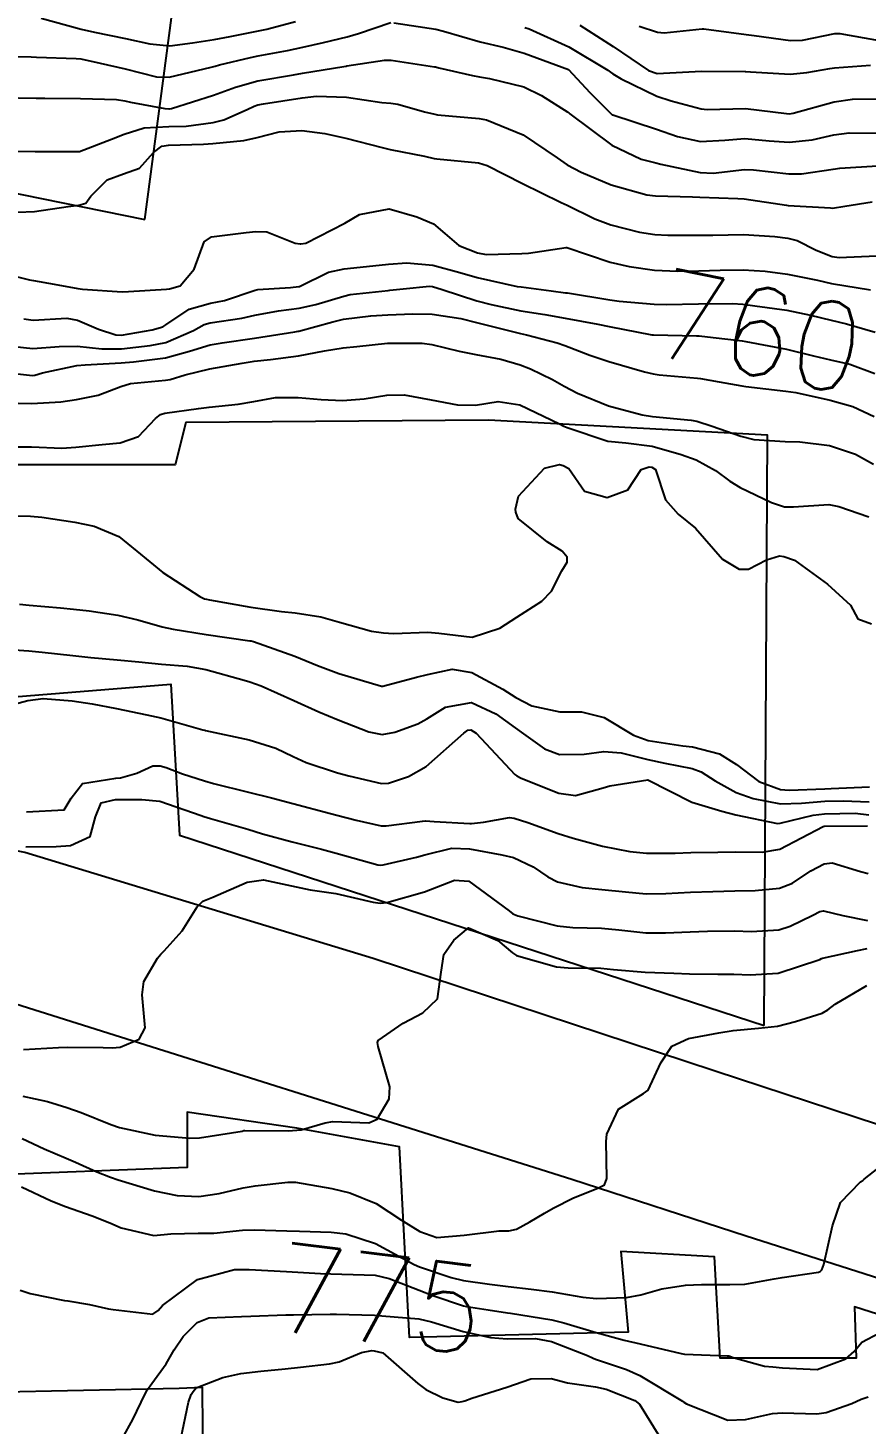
# Model space of a CAD drawing. Header units: metres. Extents: x 318500 to 325275, y 7408834 to 7428799.
# Drawn here: x 323654.7 to 323692.5, y 7419490.6 to 7419553.5 of the extents above; entities that cross this region are included whole.
import ezdxf
from ezdxf.enums import TextEntityAlignment as Align

# ---------------------------------------------------------------- set-up
doc = ezdxf.new("R2010")
doc.units = ezdxf.units.M
doc.header["$MEASUREMENT"] = 0
for name, color, linetype in [('Cotas', 45, 'Continuous'), ('Curvas de Nivel 1m', 11, 'Continuous'), ('Curvas de Nivel 5m', 15, 'Continuous'), ('Edificações', 30, 'Continuous'), ('Vias Primárias', 230, 'Continuous')]:
    doc.layers.add(name, color=color, linetype=linetype)
doc.styles.add('Style-STANDARD', font='STANDARD.shx')

msp = doc.modelspace()

# ---------------------------------------------------------------- linework, layer by layer
at = {"layer": 'Curvas de Nivel 1m', "flags": 128}
for points, elevation in [([(323655.3, 7419553.987), (323657.103, 7419553.486), (323657.706, 7419553.349), (323659.097, 7419553.068), (323660.197, 7419552.82), (323661.092, 7419552.739), (323662.121, 7419552.868), (323663.097, 7419553.024), (323663.819, 7419553.153), (323665.103, 7419553.405), (323665.473, 7419553.486), (323666.773, 7419553.835)], 754), ([(323677.108, 7419553.568), (323677.308, 7419553.496), (323679.095, 7419552.692), (323680.854, 7419551.643), (323680.978, 7419551.54), (323681.078, 7419551.465), (323681.462, 7419551.25), (323683.068, 7419550.467), (323683.717, 7419550.26), (323685.063, 7419549.895), (323685.342, 7419549.865), (323687.064, 7419549.912), (323688.921, 7419549.681), (323689.061, 7419549.67), (323689.227, 7419549.703), (323691.067, 7419550.205), (323691.904, 7419550.333), (323693.069, 7419550.341)], 754), ([(323679.6, 7419553.663), (323681.096, 7419552.698), (323682.69, 7419551.624), (323683.079, 7419551.492), (323685.08, 7419551.59), (323687.061, 7419551.58), (323687.08, 7419551.577), (323687.291, 7419551.558), (323689.079, 7419551.462), (323689.843, 7419551.529), (323690.878, 7419551.719), (323691.083, 7419551.743), (323692.716, 7419551.855)], 753), ([(323682.266, 7419553.628), (323683.106, 7419553.346), (323683.394, 7419553.328), (323685.109, 7419553.508), (323685.192, 7419553.505), (323687.105, 7419553.25), (323687.467, 7419553.194), (323689.101, 7419552.971), (323689.637, 7419552.997), (323691.107, 7419553.284), (323691.328, 7419553.285), (323693.102, 7419552.977)], 752), ([(323653.453, 7419550.404), (323655.064, 7419550.377), (323655.454, 7419550.375), (323657.064, 7419550.362), (323658.695, 7419550.312), (323659.063, 7419550.256), (323659.325, 7419550.198), (323660.876, 7419549.913), (323661.06, 7419549.888), (323661.08, 7419549.889), (323661.172, 7419549.908), (323663.066, 7419550.513), (323664.065, 7419550.875), (323665.073, 7419551.152), (323666.673, 7419551.433), (323667.077, 7419551.497), (323668.952, 7419551.802), (323669.058, 7419551.822), (323669.08, 7419551.825), (323670.787, 7419552.081), (323671.085, 7419552.088), (323673.043, 7419551.789), (323673.081, 7419551.783), (323673.235, 7419551.748), (323674.748, 7419551.396), (323675.076, 7419551.336), (323675.527, 7419551.264), (323677.072, 7419550.878), (323677.873, 7419550.492), (323679.061, 7419549.741), (323679.099, 7419549.708), (323679.142, 7419549.669), (323681.039, 7419548.257), (323682.37, 7419547.627), (323683.027, 7419547.448), (323683.246, 7419547.397), (323685.022, 7419547.024), (323685.607, 7419546.995), (323687.024, 7419547.153), (323687.433, 7419547.146), (323689.021, 7419546.955), (323689.6, 7419546.952), (323691.025, 7419547.172), (323691.319, 7419547.212), (323693.028, 7419547.314)], 756), ([(323653.058, 7419547.991), (323655.03, 7419547.966), (323655.056, 7419547.963), (323657.03, 7419547.96), (323658.463, 7419548.521), (323659.042, 7419548.743), (323659.944, 7419549.029), (323661.048, 7419549.095), (323661.83, 7419549.117), (323663.051, 7419549.278), (323663.537, 7419549.391), (323664.582, 7419549.865), (323664.904, 7419550.019), (323665.062, 7419550.066), (323665.317, 7419550.111), (323667.066, 7419550.392), (323667.708, 7419550.462), (323669.066, 7419550.411), (323670.668, 7419550.18), (323671.064, 7419550.14), (323671.384, 7419550.096), (323672.595, 7419549.757), (323673.058, 7419549.645), (323673.181, 7419549.626), (323675.056, 7419549.449), (323675.38, 7419549.392), (323677.045, 7419548.719), (323678.571, 7419547.677), (323679.025, 7419547.364), (323679.653, 7419547.028), (323681.012, 7419546.46), (323682.618, 7419546.011), (323683.005, 7419545.963), (323684.673, 7419545.927), (323685.005, 7419545.91), (323686.722, 7419545.846), (323687.004, 7419545.828), (323688.927, 7419545.541), (323689, 7419545.531), (323690.906, 7419545.419), (323690.999, 7419545.416), (323691.558, 7419545.502), (323692.788, 7419545.699)], 757), ([(323654.224, 7419545.233), (323654.993, 7419545.259), (323656.509, 7419545.481), (323656.996, 7419545.545), (323657.312, 7419545.642), (323657.54, 7419545.955), (323658.265, 7419546.693), (323659.015, 7419546.961), (323659.736, 7419547.213), (323660.362, 7419547.92), (323660.741, 7419548.207), (323661.035, 7419548.251), (323662.623, 7419548.299), (323663.037, 7419548.321), (323664.442, 7419548.463), (323665.041, 7419548.596), (323666.035, 7419548.855), (323667.046, 7419548.919), (323668.087, 7419548.772), (323669.042, 7419548.573), (323670.676, 7419548.143), (323671.034, 7419548.051), (323672.59, 7419547.757), (323673.029, 7419547.657), (323673.143, 7419547.633), (323675.026, 7419547.456), (323675.41, 7419547.33), (323677.012, 7419546.516), (323678.726, 7419545.674), (323678.921, 7419545.593), (323678.999, 7419545.561), (323680.277, 7419544.935), (323680.99, 7419544.665), (323682.287, 7419544.327), (323682.986, 7419544.215), (323683.563, 7419544.189), (323684.986, 7419544.186), (323685.599, 7419544.193), (323686.987, 7419544.221), (323688.398, 7419544.133), (323688.985, 7419544.063), (323689.403, 7419543.953), (323690.263, 7419543.521), (323690.976, 7419543.228), (323691.299, 7419543.182), (323692.977, 7419543.254)], 758), ([(323652.959, 7419542.622), (323654.762, 7419542.183), (323654.952, 7419542.142), (323655.874, 7419541.976), (323656.947, 7419541.786), (323657.156, 7419541.749), (323658.945, 7419541.629), (323659.237, 7419541.644), (323660.948, 7419541.752), (323661.086, 7419541.77), (323661.569, 7419541.901), (323662.193, 7419542.66), (323662.652, 7419543.885), (323662.982, 7419544.119), (323664.536, 7419544.313), (323664.985, 7419544.352), (323665.467, 7419544.335), (323666.755, 7419543.833), (323666.98, 7419543.802), (323667.01, 7419543.799), (323667.236, 7419543.826), (323668.989, 7419544.733), (323669.66, 7419545.127), (323670.996, 7419545.373), (323672.246, 7419545.015), (323672.989, 7419544.696), (323673.503, 7419544.26), (323674.131, 7419543.733), (323674.975, 7419543.39), (323675.364, 7419543.326), (323676.975, 7419543.362), (323677.286, 7419543.384), (323678.98, 7419543.642), (323679.009, 7419543.64), (323680.97, 7419542.98), (323681.816, 7419542.782), (323682.965, 7419542.618), (323684.001, 7419542.568), (323684.965, 7419542.576), (323685.934, 7419542.607), (323686.966, 7419542.622), (323687.954, 7419542.561), (323688.963, 7419542.435), (323690.321, 7419542.158), (323690.957, 7419542.008), (323692.713, 7419541.724)], 759), ([(323654.082, 7419539.173), (323654.911, 7419539.081), (323656.11, 7419539.17), (323656.912, 7419539.189), (323658.024, 7419539.062), (323658.911, 7419539.068), (323660.204, 7419539.212), (323660.914, 7419539.355), (323662.168, 7419539.891), (323662.649, 7419540.16), (323662.925, 7419540.242), (323664.343, 7419540.452), (323664.931, 7419540.579), (323666.004, 7419540.774), (323666.936, 7419540.9), (323667.686, 7419541.071), (323668.945, 7419541.446), (323669.235, 7419541.508), (323670.949, 7419541.699), (323671.019, 7419541.709), (323671.628, 7419541.77), (323672.811, 7419541.894), (323672.952, 7419541.877), (323673.385, 7419541.743), (323674.943, 7419541.227), (323675.596, 7419541.057), (323676.936, 7419540.785), (323678.012, 7419540.606), (323678.932, 7419540.452), (323680.407, 7419540.169), (323680.926, 7419540.064), (323682.842, 7419539.7), (323682.921, 7419539.689), (323684.863, 7419539.649), (323684.921, 7419539.649), (323684.979, 7419539.647), (323685.617, 7419539.58), (323686.795, 7419539.438), (323686.919, 7419539.421), (323687.08, 7419539.397), (323688.915, 7419539.043), (323690.134, 7419538.743), (323690.911, 7419538.56), (323691.777, 7419538.365), (323692.905, 7419537.952)], 761), ([(323653.532, 7419538.011), (323654.898, 7419537.867), (323655.01, 7419537.876), (323655.358, 7419537.983), (323656.904, 7419538.312), (323657.285, 7419538.338), (323658.905, 7419538.439), (323659.456, 7419538.482), (323660.908, 7419538.663), (323661.98, 7419538.963), (323662.914, 7419539.24), (323663.455, 7419539.334), (323664.917, 7419539.548), (323666.733, 7419539.833), (323666.894, 7419539.857), (323666.921, 7419539.864), (323668.446, 7419540.288), (323668.929, 7419540.395), (323670.165, 7419540.554), (323670.932, 7419540.605), (323672.057, 7419540.639), (323672.933, 7419540.631), (323674.222, 7419540.439), (323674.928, 7419540.259), (323676.857, 7419539.765), (323676.921, 7419539.751), (323677.191, 7419539.696), (323678.569, 7419539.327), (323678.915, 7419539.21), (323680.043, 7419538.784), (323680.909, 7419538.493), (323682.506, 7419538.022), (323682.903, 7419537.929), (323683.181, 7419537.894), (323684.902, 7419537.743), (323685.036, 7419537.723), (323685.88, 7419537.575), (323686.897, 7419537.391), (323687.092, 7419537.363), (323688.894, 7419537.155), (323689.339, 7419537.088), (323690.889, 7419536.754), (323691.918, 7419536.461), (323692.878, 7419536.013)], 762), ([(323654.262, 7419536.617), (323654.879, 7419536.594), (323656.185, 7419536.666), (323656.882, 7419536.784), (323657.867, 7419536.968), (323658.891, 7419537.361), (323659.326, 7419537.501), (323660.896, 7419537.653), (323661.116, 7419537.687), (323661.796, 7419537.897), (323662.903, 7419538.159), (323664.355, 7419538.416), (323664.906, 7419538.5), (323665.643, 7419538.585), (323666.909, 7419538.741), (323668.07, 7419538.971), (323668.913, 7419539.102), (323669.536, 7419539.172), (323670.915, 7419539.321), (323672.485, 7419539.326), (323672.915, 7419539.26), (323674.145, 7419538.964), (323674.911, 7419538.815), (323676.026, 7419538.592), (323676.906, 7419538.343), (323677.376, 7419538.164), (323678.358, 7419537.678), (323678.896, 7419537.377), (323679.495, 7419537.057), (323680.883, 7419536.489), (323682.411, 7419536.09), (323682.876, 7419536.015), (323684.626, 7419535.841), (323684.873, 7419535.798), (323685.572, 7419535.579), (323686.863, 7419535.119), (323687.444, 7419534.971), (323688.86, 7419534.882), (323689.517, 7419534.873), (323690.858, 7419534.705), (323692.028, 7419534.316), (323692.846, 7419533.867)], 763), ([(323654.203, 7419534.646), (323654.85, 7419534.635), (323656.229, 7419534.589), (323656.85, 7419534.62), (323658.05, 7419534.75), (323658.853, 7419534.822), (323659.679, 7419535.107), (323660.449, 7419535.916), (323660.677, 7419536.108), (323660.874, 7419536.16), (323662.395, 7419536.369), (323662.878, 7419536.432), (323664.186, 7419536.562), (323664.882, 7419536.689), (323665.859, 7419536.872), (323666.886, 7419536.873), (323667.923, 7419536.776), (323668.884, 7419536.728), (323669.873, 7419536.802), (323670.888, 7419536.98), (323671.672, 7419536.984), (323672.885, 7419536.767), (323674.084, 7419536.53), (323674.882, 7419536.518), (323675.912, 7419536.682), (323676.882, 7419536.532), (323678.671, 7419535.673), (323678.869, 7419535.576), (323679.028, 7419535.507), (323680.859, 7419534.898), (323681.674, 7419534.816), (323682.856, 7419534.665), (323684.16, 7419534.291), (323684.847, 7419534.056), (323685.721, 7419533.577), (323686.361, 7419533.093), (323686.832, 7419532.803), (323688.245, 7419532.126), (323688.824, 7419531.939), (323689.228, 7419531.938), (323690.825, 7419532.034), (323691.275, 7419531.953), (323692.64, 7419531.483)], 764), ([(323654.309, 7419527.548), (323654.755, 7419527.506), (323656.166, 7419527.381), (323656.754, 7419527.323), (323657.463, 7419527.243), (323658.751, 7419527.05), (323659.652, 7419526.83), (323660.746, 7419526.522), (323661.252, 7419526.409), (323662.743, 7419526.17), (323664.705, 7419525.896), (323664.74, 7419525.892), (323664.766, 7419525.886), (323664.868, 7419525.858), (323666.731, 7419525.202), (323667.76, 7419524.779), (323668.719, 7419524.41), (323670.65, 7419523.841), (323670.711, 7419523.84), (323672.229, 7419524.245), (323672.719, 7419524.377), (323673.841, 7419524.615), (323674.721, 7419524.467), (323676.12, 7419523.706), (323676.704, 7419523.328), (323677.43, 7419522.958), (323678.695, 7419522.693), (323679.671, 7419522.68), (323680.692, 7419522.437), (323682.022, 7419521.627), (323682.678, 7419521.39), (323684.237, 7419521.158), (323684.675, 7419521.101), (323685.896, 7419520.795), (323686.668, 7419520.312), (323687.675, 7419519.55), (323688.655, 7419519.175), (323689.038, 7419519.15), (323690.656, 7419519.216), (323690.934, 7419519.227), (323692.657, 7419519.303)], 766), ([(323653.193, 7419525.545), (323654.732, 7419525.44), (323655.334, 7419525.378), (323656.729, 7419525.229), (323657.539, 7419525.141), (323658.726, 7419525.03), (323659.702, 7419524.948), (323660.724, 7419524.842), (323661.877, 7419524.739), (323662.721, 7419524.602), (323664.454, 7419524.122), (323664.713, 7419524.041), (323665.212, 7419523.852), (323666.7, 7419523.194), (323667.819, 7419522.687), (323668.688, 7419522.32), (323670.078, 7419521.786), (323670.679, 7419521.669), (323671.248, 7419521.771), (323672.29, 7419522.152), (323672.689, 7419522.365), (323673.539, 7419522.896), (323674.701, 7419523.107), (323675.8, 7419522.602), (323676.684, 7419521.962), (323677.054, 7419521.694), (323678.007, 7419521.014), (323678.671, 7419520.764), (323679.794, 7419520.775), (323680.673, 7419520.9), (323681.465, 7419520.84), (323682.669, 7419520.537), (323683.425, 7419520.366), (323684.665, 7419520.124), (323685.064, 7419519.984), (323685.7, 7419519.574), (323686.652, 7419519.054), (323687.418, 7419518.783), (323688.645, 7419518.542), (323689.602, 7419518.57), (323690.647, 7419518.653), (323691.473, 7419518.672), (323692.647, 7419518.626)], 767), ([(323653.748, 7419522.946), (323654.698, 7419523.195), (323655.391, 7419523.289), (323656.698, 7419523.187), (323657.601, 7419523.042), (323658.693, 7419522.83), (323660.058, 7419522.551), (323660.688, 7419522.415), (323662.584, 7419521.881), (323662.663, 7419521.863), (323662.68, 7419521.854), (323662.711, 7419521.849), (323664.676, 7419521.426), (323665.877, 7419521.047), (323666.668, 7419520.667), (323667.243, 7419520.399), (323668.661, 7419519.936), (323669.172, 7419519.795), (323670.655, 7419519.45), (323670.965, 7419519.466), (323671.872, 7419519.762), (323672.665, 7419520.215), (323674.368, 7419521.725), (323674.543, 7419521.861), (323674.682, 7419521.877), (323674.926, 7419521.718), (323676.662, 7419519.861), (323676.755, 7419519.792), (323676.946, 7419519.696), (323678.65, 7419519.021), (323679.395, 7419518.912), (323680.654, 7419519.261), (323680.952, 7419519.34), (323682.66, 7419519.62), (323684.645, 7419518.604), (323686.003, 7419518.206), (323686.637, 7419518.045), (323688.52, 7419517.652), (323688.632, 7419517.662), (323690.124, 7419518.031), (323690.639, 7419518.088), (323692.018, 7419518.11), (323692.638, 7419518.046)], 768), ([(323654.633, 7419518.179), (323656.335, 7419518.264), (323656.642, 7419518.788), (323657.152, 7419519.453), (323658.657, 7419519.698), (323658.875, 7419519.71), (323659.606, 7419519.921), (323660.324, 7419520.252), (323660.663, 7419520.254), (323660.931, 7419520.174), (323661.667, 7419519.895), (323662.655, 7419519.569), (323663.075, 7419519.455), (323664.648, 7419519.064), (323665.688, 7419518.801), (323666.641, 7419518.552), (323668.341, 7419518.098), (323668.633, 7419518.018), (323669.51, 7419517.791), (323670.626, 7419517.544), (323670.86, 7419517.543), (323672.491, 7419517.752), (323672.614, 7419517.767), (323672.63, 7419517.771), (323673.023, 7419517.744), (323674.629, 7419517.646), (323674.701, 7419517.647), (323675.249, 7419517.714), (323676.419, 7419517.916), (323676.633, 7419517.895), (323677.252, 7419517.691), (323678.623, 7419517.201), (323679.299, 7419516.981), (323680.615, 7419516.628), (323681.854, 7419516.385), (323682.61, 7419516.31), (323683.9, 7419516.312), (323684.611, 7419516.336), (323685.827, 7419516.356), (323686.612, 7419516.37), (323687.818, 7419516.348), (323688.62, 7419516.495), (323690.572, 7419517.511), (323690.614, 7419517.526), (323690.63, 7419517.529), (323692.574, 7419517.538)], 769), ([(323654.492, 7419507.449), (323656.073, 7419507.545), (323656.494, 7419507.553), (323658.096, 7419507.538), (323658.494, 7419507.527), (323658.863, 7419507.558), (323659.71, 7419507.918), (323659.985, 7419508.435), (323659.852, 7419509.917), (323659.923, 7419510.522), (323660.545, 7419511.569), (323660.699, 7419511.756), (323660.846, 7419511.906), (323661.648, 7419512.809), (323662.326, 7419513.884), (323662.583, 7419514.143), (323663.043, 7419514.331), (323664.592, 7419515.006), (323665.331, 7419515.104), (323666.59, 7419514.829), (323667.425, 7419514.654), (323668.587, 7419514.486), (323670.268, 7419514.098), (323670.583, 7419514.048), (323670.893, 7419514.085), (323672.588, 7419514.572), (323673.948, 7419515.084), (323674.593, 7419515.043), (323676.407, 7419513.702), (323676.578, 7419513.573), (323676.792, 7419513.482), (323678.57, 7419513.034), (323679.276, 7419512.953), (323680.569, 7419512.92), (323681.355, 7419512.845), (323682.566, 7419512.717), (323683.459, 7419512.714), (323684.568, 7419512.76), (323685.359, 7419512.787), (323686.569, 7419512.798), (323687.344, 7419512.777), (323688.57, 7419512.843), (323689.088, 7419513.017), (323690.107, 7419513.517), (323690.42, 7419513.674), (323690.583, 7419513.708), (323691.464, 7419513.497), (323692.577, 7419513.27)], 771), ([(323654.46, 7419505.347), (323655.585, 7419505.101), (323656.453, 7419504.829), (323657.104, 7419504.604), (323658.442, 7419504.074), (323658.834, 7419503.926), (323660.437, 7419503.581), (323662.002, 7419503.453), (323662.436, 7419503.473), (323664.355, 7419503.767), (323664.439, 7419503.79), (323664.488, 7419503.801), (323666.439, 7419503.778), (323667.022, 7419503.821), (323668.111, 7419504.139), (323668.446, 7419504.199), (323670.077, 7419504.144), (323670.448, 7419504.313), (323670.994, 7419505.232), (323671.022, 7419505.764), (323670.497, 7419507.594), (323670.468, 7419507.77), (323670.501, 7419507.859), (323671.631, 7419508.637), (323672.514, 7419509.104), (323673.178, 7419509.74), (323673.334, 7419510.942), (323673.465, 7419511.736), (323673.905, 7419512.385), (323674.568, 7419512.934), (323675.899, 7419512.368), (323676.552, 7419511.818), (323676.735, 7419511.697), (323678.543, 7419511.179), (323679.069, 7419511.135), (323680.542, 7419511.118), (323681.113, 7419511.063), (323682.54, 7419510.941), (323683.838, 7419510.899), (323684.543, 7419510.87), (323685.817, 7419510.845), (323686.543, 7419510.855), (323687.278, 7419510.817), (323688.543, 7419510.888), (323690.424, 7419511.512), (323690.506, 7419511.555), (323690.551, 7419511.569), (323692.121, 7419511.922), (323692.558, 7419512.014)], 772), ([(323654.435, 7419503.441), (323655.423, 7419502.968), (323656.426, 7419502.547), (323656.846, 7419502.375), (323657.802, 7419501.939), (323658.416, 7419501.686), (323658.774, 7419501.567), (323660.407, 7419501.075), (323661.431, 7419500.868), (323662.404, 7419500.826), (323663.317, 7419500.956), (323664.41, 7419501.216), (323664.952, 7419501.304), (323666.415, 7419501.472), (323666.77, 7419501.47), (323668.411, 7419501.179), (323669.215, 7419500.98), (323670.401, 7419500.507), (323671.553, 7419499.758), (323672.382, 7419499.244), (323673.146, 7419498.971), (323674.38, 7419499.07), (323675.955, 7419499.268), (323676.386, 7419499.269), (323676.733, 7419499.34), (323677.346, 7419499.68), (323677.998, 7419500.072), (323678.399, 7419500.287), (323679.309, 7419500.754), (323680.413, 7419501.193), (323680.704, 7419501.347), (323680.807, 7419501.634), (323680.778, 7419503.302), (323680.807, 7419503.636), (323681.34, 7419504.753), (323682.468, 7419505.468), (323682.678, 7419505.617), (323683.251, 7419506.846), (323683.744, 7419507.601), (323684.505, 7419507.947), (323685.871, 7419508.208), (323686.511, 7419508.302), (323687.655, 7419508.407), (323688.514, 7419508.502), (323689.332, 7419508.714), (323690.524, 7419509.094), (323690.789, 7419509.243), (323691.109, 7419509.501), (323692.539, 7419510.335)], 773), ([(323654.409, 7419501.256), (323655.745, 7419500.624), (323656.396, 7419500.373), (323657.596, 7419499.942), (323658.386, 7419499.632), (323658.906, 7419499.4), (323660.377, 7419499.061), (323661.143, 7419499.134), (323662.379, 7419499.161), (323663.086, 7419499.163), (323664.382, 7419499.301), (323664.908, 7419499.318), (323666.382, 7419499.272), (323666.951, 7419499.252), (323668.381, 7419499.207), (323669.034, 7419499.137), (323670.374, 7419498.692), (323672.129, 7419497.752), (323672.359, 7419497.646), (323673.789, 7419497.163), (323674.353, 7419497.027), (323675.525, 7419496.87), (323676.356, 7419496.755), (323677.402, 7419496.632), (323678.353, 7419496.52), (323679.724, 7419496.275), (323680.349, 7419496.211), (323681.707, 7419496.262), (323682.352, 7419496.381), (323683.299, 7419496.657), (323684.358, 7419496.814), (323685.09, 7419496.848), (323686.359, 7419496.844), (323687.045, 7419496.865), (323688.364, 7419497.102), (323688.725, 7419497.166), (323690.369, 7419497.411), (323690.439, 7419497.439), (323690.52, 7419497.508), (323690.611, 7419497.745), (323690.99, 7419499.501), (323691.355, 7419500.546), (323692.261, 7419501.482), (323692.356, 7419501.546), (323692.422, 7419501.594), (323693.47, 7419502.434)], 774), ([(323658.963, 7419489.923), (323659.435, 7419490.752), (323659.989, 7419491.913), (323660.087, 7419492.108), (323660.287, 7419492.377), (323660.926, 7419493.275), (323661.3, 7419493.895), (323661.704, 7419494.505), (323662.329, 7419495.141), (323662.861, 7419495.343), (323664.333, 7419495.412), (323664.753, 7419495.427), (323666.335, 7419495.476), (323666.675, 7419495.485), (323668.336, 7419495.513), (323668.616, 7419495.515), (323670.335, 7419495.463), (323670.662, 7419495.44), (323672.333, 7419495.296), (323672.903, 7419495.169), (323674.325, 7419494.732), (323675.562, 7419494.46), (323676.321, 7419494.398), (323677.589, 7419494.409), (323678.319, 7419494.281), (323679.945, 7419493.645), (323680.193, 7419493.526), (323680.308, 7419493.481), (323681.706, 7419493.021), (323682.301, 7419492.749), (323684.222, 7419491.591), (323684.289, 7419491.545), (323684.409, 7419491.468), (323686.278, 7419490.732), (323687.073, 7419490.753), (323688.282, 7419491.026), (323688.746, 7419491.063), (323690.283, 7419491.019), (323690.715, 7419491.072), (323691.866, 7419491.486), (323692.292, 7419491.669), (323692.604, 7419491.786)], 776), ([(323661.588, 7419489.89), (323661.933, 7419491.542), (323662.068, 7419491.883), (323662.145, 7419492.019), (323662.285, 7419492.183), (323663.495, 7419492.658), (323664.295, 7419492.828), (323665.204, 7419492.933), (323666.298, 7419493.045), (323666.996, 7419493.123), (323668.302, 7419493.271), (323668.734, 7419493.363), (323669.752, 7419493.778), (323670.218, 7419493.865), (323670.311, 7419493.861), (323670.709, 7419493.766), (323672.289, 7419492.378), (323672.645, 7419492.104), (323673.419, 7419491.733), (323674.102, 7419491.537), (323674.288, 7419491.568), (323674.4, 7419491.607), (323674.73, 7419491.713), (323676.295, 7419492.214), (323677.386, 7419492.593), (323678.299, 7419492.615), (323679.044, 7419492.406), (323680.296, 7419492.227), (323680.789, 7419492.126), (323682.077, 7419491.613), (323682.288, 7419491.446), (323683.431, 7419489.598)], 777)]:
    msp.add_lwpolyline(points, dxfattribs=dict(at, elevation=elevation))
at = {"layer": 'Curvas de Nivel 5m', "flags": 128}
for points, elevation in [([(323649.335, 7419554.067), (323651.091, 7419552.77), (323652.819, 7419552.287), (323653.084, 7419552.274), (323654.846, 7419552.232), (323655.084, 7419552.228), (323656.876, 7419552.17), (323657.083, 7419552.141), (323657.953, 7419551.951), (323659.078, 7419551.693), (323660.499, 7419551.343), (323661.074, 7419551.328), (323662.963, 7419551.766), (323663.079, 7419551.805), (323663.137, 7419551.822), (323663.339, 7419551.877), (323664.736, 7419552.213), (323665.086, 7419552.284), (323666.403, 7419552.528), (323667.093, 7419552.672), (323668.025, 7419552.887), (323669.1, 7419553.147), (323669.61, 7419553.287), (323671.071, 7419553.78)], 755), ([(323671.21, 7419553.779), (323673.106, 7419553.487), (323673.449, 7419553.401), (323675.098, 7419552.917), (323676.13, 7419552.674), (323677.091, 7419552.402), (323679.08, 7419551.67), (323680.051, 7419550.636), (323681.04, 7419549.64), (323681.06, 7419549.627), (323681.085, 7419549.614), (323683.05, 7419548.978), (323684.003, 7419548.648), (323685.043, 7419548.424), (323686.135, 7419548.482), (323687.045, 7419548.548), (323688.139, 7419548.453), (323689.043, 7419548.383), (323690.075, 7419548.494), (323691.048, 7419548.714), (323691.742, 7419548.807), (323693.05, 7419548.793)], 755), ([(323654.512, 7419540.41), (323654.925, 7419540.35), (323656.454, 7419540.44), (323656.926, 7419540.354), (323657.884, 7419539.95), (323658.666, 7419539.691), (323658.917, 7419539.684), (323660.3, 7419539.919), (323660.784, 7419540.05), (323660.924, 7419540.144), (323661.977, 7419540.852), (323662.939, 7419541.119), (323663.57, 7419541.245), (323664.948, 7419541.717), (323665.065, 7419541.742), (323666.54, 7419541.836), (323666.912, 7419541.869), (323666.951, 7419541.882), (323668.254, 7419542.517), (323668.963, 7419542.674), (323669.974, 7419542.781), (323670.967, 7419542.889), (323671.79, 7419542.945), (323672.966, 7419542.844), (323674.181, 7419542.513), (323674.958, 7419542.281), (323676.772, 7419541.883), (323676.952, 7419541.854), (323678.305, 7419541.68), (323678.949, 7419541.597), (323679.032, 7419541.586), (323680.944, 7419541.271), (323681.365, 7419541.214), (323682.942, 7419541.081), (323683.488, 7419541.066), (323684.942, 7419541.09), (323686.483, 7419541.106), (323686.943, 7419541.081), (323687.488, 7419541.008), (323688.939, 7419540.802), (323690.001, 7419540.589), (323690.933, 7419540.358), (323691.629, 7419540.198), (323692.925, 7419539.818)], 760), ([(323653.303, 7419531.522), (323654.813, 7419531.508), (323655.328, 7419531.466), (323656.809, 7419531.239), (323657.691, 7419531.067), (323658.8, 7419530.6), (323659.612, 7419529.928), (323660.776, 7419528.967), (323662.447, 7419527.885), (323662.667, 7419527.79), (323662.759, 7419527.768), (323662.892, 7419527.745), (323664.755, 7419527.405), (323666.129, 7419527.214), (323666.753, 7419527.147), (323667.912, 7419526.973), (323668.749, 7419526.736), (323670.198, 7419526.333), (323670.745, 7419526.243), (323671.194, 7419526.223), (323672.745, 7419526.281), (323673.239, 7419526.237), (323674.743, 7419526.052), (323675.992, 7419526.463), (323676.753, 7419526.957), (323677.879, 7419527.683), (323678.313, 7419528.131), (323678.781, 7419529.047), (323679.018, 7419529.435), (323679.031, 7419529.666), (323678.794, 7419529.938), (323678.12, 7419530.36), (323676.816, 7419531.413), (323676.702, 7419531.701), (323676.699, 7419531.823), (323676.827, 7419532.415), (323677.996, 7419533.683), (323678.675, 7419533.84), (323678.842, 7419533.801), (323679.096, 7419533.666), (323679.812, 7419532.638), (323680.827, 7419532.363), (323681.754, 7419532.707), (323682.365, 7419533.625), (323682.723, 7419533.74), (323682.842, 7419533.731), (323683.004, 7419533.618), (323683.467, 7419532.251), (323684.035, 7419531.602), (323684.811, 7419530.976), (323686.034, 7419529.571), (323686.783, 7419529.124), (323687.211, 7419529.128), (323688.022, 7419529.548), (323688.611, 7419529.723), (323688.792, 7419529.698), (323689.281, 7419529.533), (323690.774, 7419528.451), (323691.802, 7419527.494), (323692.144, 7419526.879), (323692.752, 7419526.649)], 765), ([(323654.609, 7419516.597), (323655.968, 7419516.611), (323656.61, 7419516.65), (323657.505, 7419517.058), (323657.752, 7419517.943), (323658.003, 7419518.576), (323658.642, 7419518.729), (323659.834, 7419518.726), (323660.641, 7419518.66), (323662.505, 7419518.008), (323662.631, 7419517.964), (323662.933, 7419517.877), (323664.623, 7419517.385), (323665.283, 7419517.187), (323666.615, 7419516.817), (323667.936, 7419516.484), (323668.608, 7419516.308), (323670.482, 7419515.781), (323670.6, 7419515.763), (323670.725, 7419515.778), (323672.233, 7419516.128), (323672.607, 7419516.227), (323673.815, 7419516.529), (323674.612, 7419516.512), (323676.084, 7419516.229), (323676.606, 7419516.107), (323677.493, 7419515.687), (323678.156, 7419515.237), (323678.594, 7419515.022), (323679.703, 7419514.766), (323680.59, 7419514.669), (323681.661, 7419514.558), (323682.589, 7419514.48), (323683.472, 7419514.49), (323684.59, 7419514.543), (323685.591, 7419514.576), (323686.591, 7419514.611), (323687.512, 7419514.63), (323688.598, 7419514.727), (323689.183, 7419514.949), (323690.022, 7419515.519), (323690.613, 7419515.833), (323690.985, 7419515.876), (323692.262, 7419515.485), (323692.609, 7419515.389)], 770), ([(323654.346, 7419496.595), (323654.798, 7419496.436), (323656.342, 7419496.134), (323656.497, 7419496.113), (323657.472, 7419495.943), (323658.337, 7419495.746), (323658.548, 7419495.717), (323660.334, 7419495.507), (323660.574, 7419495.669), (323660.772, 7419495.904), (323662.352, 7419497.069), (323664.022, 7419497.521), (323664.357, 7419497.533), (323664.677, 7419497.526), (323666.356, 7419497.434), (323667.889, 7419497.34), (323668.355, 7419497.324), (323669.866, 7419497.288), (323670.355, 7419497.27), (323670.999, 7419497.118), (323672.348, 7419496.588), (323672.959, 7419496.354), (323674.342, 7419495.891), (323674.481, 7419495.857), (323675.458, 7419495.703), (323676.338, 7419495.571), (323676.471, 7419495.556), (323678.334, 7419495.253), (323678.871, 7419495.123), (323680.326, 7419494.686), (323681.599, 7419494.343), (323682.318, 7419494.173), (323684.164, 7419493.739), (323684.312, 7419493.711), (323686.237, 7419493.635), (323686.311, 7419493.627), (323686.515, 7419493.557), (323687.928, 7419493.158), (323688.306, 7419493.13), (323688.742, 7419493.09), (323690.305, 7419493.018), (323691.592, 7419493.491), (323691.968, 7419493.832), (323692.321, 7419494.242), (323693.121, 7419494.675)], 775)]:
    msp.add_lwpolyline(points, dxfattribs=dict(at, elevation=elevation))
at = {"layer": 'Edificações'}
for points in [[(323659.963, 7419544.899), (323661.417, 7419555.837), (323645.138, 7419558.257), (323643.975, 7419555.16), (323635.932, 7419555.934), (323635.351, 7419550.901), (323632.734, 7419550.707), (323632.347, 7419547.61), (323625.467, 7419547.416), (323625.534, 7419545.85), (323614.875, 7419544.785), (323615.747, 7419532.976), (323623.927, 7419534.266), (323623.397, 7419525.582), (323625.868, 7419525.268), (323625.796, 7419530.569), (323630.303, 7419530.811), (323630.789, 7419524.388), (323635.805, 7419523.25), (323635.002, 7419543.595), (323642.898, 7419542.842), (323643.315, 7419548.282), (323659.963, 7419544.899)], [(323687.912, 7419508.537), (323688.058, 7419535.171), (323675.469, 7419535.843), (323661.822, 7419535.747), (323661.342, 7419533.827), (323651.251, 7419533.827), (323651.635, 7419523.171), (323661.15, 7419523.939), (323661.534, 7419517.123), (323687.912, 7419508.537)], [(323703.251, 7419469.608), (323703.168, 7419492.284), (323691.981, 7419495.843), (323692.064, 7419493.525), (323685.933, 7419493.525), (323685.671, 7419498.097), (323681.445, 7419498.345), (323681.777, 7419494.704), (323671.916, 7419494.455), (323671.463, 7419503.063), (323666.83, 7419503.895), (323661.884, 7419504.623), (323661.884, 7419502.127), (323652.617, 7419501.763), (323652.877, 7419491.987), (323661.519, 7419492.177), (323662.56, 7419492.219), (323662.664, 7419478.959), (323666.517, 7419478.699), (323666.413, 7419471.72), (323661.465, 7419471.602), (323661.257, 7419466.507), (323665.98, 7419466.249)]]:
    msp.add_lwpolyline(points, close=True, dxfattribs=at)
at = {"layer": 'Vias Primárias'}
for points in [[(323415.833, 7419583.302), (323419.047, 7419572.746), (323421.03, 7419562.086), (323421.351, 7419557.374), (323421.618, 7419546.016), (323420.655, 7419534.774), (323419.854, 7419529.552), (323419.495, 7419524.986, 0.238184), (323422.135, 7419522.665), (323425.333, 7419521.775), (323439.384, 7419519.04), (323447.038, 7419517.341, 0.392019), (323449.506, 7419518.783), (323449.894, 7419520.081), (323454.112, 7419536.783), (323456.933, 7419548.508), (323462.14, 7419572.405), (323463.204, 7419579.599, 0.075507), (323463.151, 7419593.445, 0), (323461.926, 7419601.304, 0.173993), (323443.828, 7419629.608, 0.279998), (323404.325, 7419640.182, 0.277838)], [(323934.92, 7420316.776, 0), (323936.242, 7420308.849)], [(323715.644, 7420145.548, 0), (323709.04, 7420132.939)], [(323939.281, 7420278.615, 0), (323933.27, 7420270.921)], [(323836.404, 7420021.217), (323839.692, 7420014.547, -0.172492), (323840.737, 7420005.613, 0), (323839.679, 7420000.995, -0.226003), (323822.498, 7419987.869), (323816.045, 7419986.261), (323809.838, 7419985.761), (323797.857, 7419985.557), (323783.43, 7419986.553), (323778.024, 7419986.103, 0.920221), (323778.024, 7419984.652), (323787.034, 7419982.652), (323805.471, 7419977.44), (323826.967, 7419970.976), (323850.367, 7419962.962), (323868.105, 7419955.747), (323881.534, 7419947.778), (323892.006, 7419939.962), (323903.28, 7419930.644), (323910.885, 7419924.39)], [(323831.088, 7420001.787, 0), (323833.844, 7420008.443, 0.220888)], [(323716.62, 7419497.042), (323708.351, 7419499.057), (323703.639, 7419500.582), (323685.699, 7419506.477), (323670.273, 7419511.559), (323654.559, 7419516.345), (323632.289, 7419520.778), (323614.208, 7419523.379), (323613.604, 7419523.44, 0.375612)], [(323703.197, 7419441.752), (323692.273, 7419442.246), (323655.642, 7419444.784), (323641.695, 7419445.394, -0.191444), (323636.328, 7419447.804), (323628.601, 7419460.724), (323621.238, 7419474.911), (323614.541, 7419487.761), (323607.928, 7419500.267), (323603.451, 7419508.808), (323601.807, 7419512.786), (323601.656, 7419513.528, -0.33906), (323603.9, 7419515.613, -0.076824), (323607.731, 7419516.007, -0.056944), (323653.285, 7419509.784), (323679.234, 7419501.605), (323687.097, 7419499.049), (323706.737, 7419492.766), (323715.126, 7419490.79)]]:
    msp.add_lwpolyline(points, format="xyb", dxfattribs=at)

# ---------------------------------------------------------------- texts
at = {"layer": 'Cotas', "style": 'Style-STANDARD'}
for s, rotation, p in [('760', 348.40118, (323687.675, 7419539.85, 760)), ('775', 352.9607, (323670.562, 7419496.206, 775))]:
    msp.add_text(s, height=4, rotation=rotation, dxfattribs=at).set_placement(p, align=Align.MIDDLE_CENTER)

doc.saveas('drawing.dxf')
